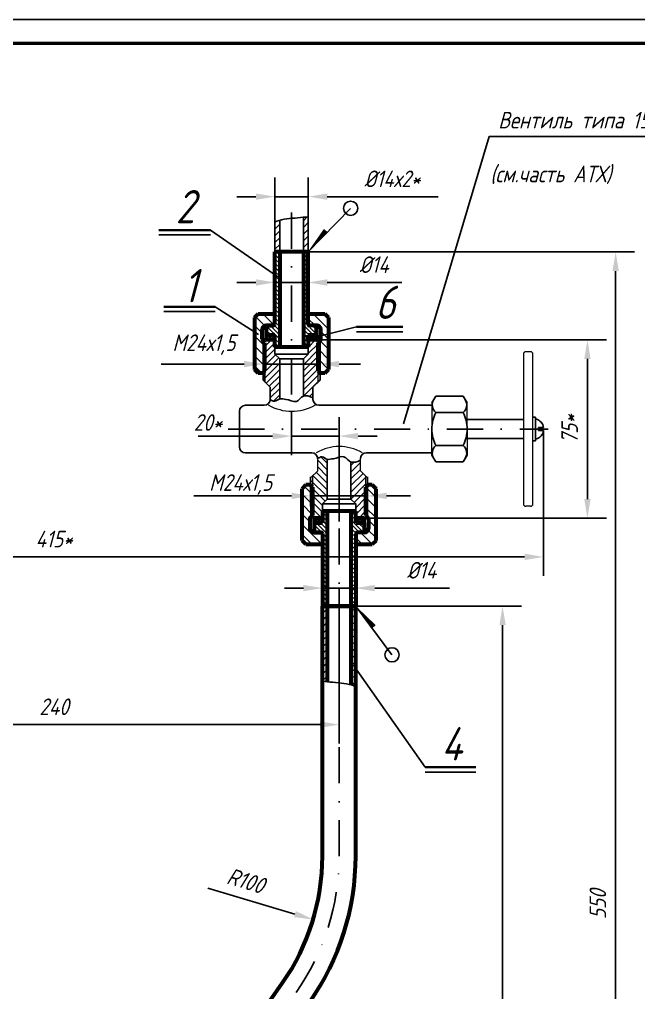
# Model space of a CAD drawing. Header units: inches. Extents: x 7144 to 8712, y 936 to 1903.
# Drawn here: x 7286 to 7416.3, y 1151.4 to 1356.1 of the extents above; entities that cross this region are included whole.
import ezdxf

# ---------------------------------------------------------------- set-up
doc = ezdxf.new("R2010")
doc.units = ezdxf.units.IN
doc.header["$LTSCALE"] = 0.6
doc.header["$MEASUREMENT"] = 0
for name, pattern in [('DASHDOT', [25.4, 12.7, -6.35, 0, -6.35]), ('K5LT_BASIC', [0]), ('K5LT_THIN', [0]), ('K5LT_THIN_INCLUDED_TO_HATCHING', [0])]:
    doc.linetypes.add(name, pattern=pattern)
doc.styles.get("Standard").update_dxf_attribs({"font": 'romand.shx', "width": 0.8, "oblique": 15, "height": 3.5})
doc.dimstyles.get("Standard").update_dxf_attribs({"dimtxt": 3.5, "dimasz": 4, "dimexe": 4, "dimexo": 0, "dimgap": 2, "dimtad": 1, "dimrnd": 0.05, "dimtxsty": 'Standard', "dimcen": 0.09, "dimadec": 0, "dimazin": 2, "dimtfac": 1, "dimtmove": 0, "dimatfit": 3, "dimfxl": 0, "dimtolj": 1, "dimtzin": 0, "dimlwd": 25, "dimlwe": 25, "dimarcsym": 0})
pattern_1 = [(135, (3630.91146, 583.68375), (-0.44194174, -0.44194174), [])]
pattern_2 = [(315, (7723.4458, 27740.5427), (1.06066017, 1.06066017), [])]
pattern_3 = [(315, (7723.4458, 27740.54273), (0.353553391, 0.353553391), []), (45, (7723.4458, 27740.54273), (-0.353553391, 0.353553391), [])]

# ---------------------------------------------------------------- blocks, each defined once
blk = doc.blocks.new('U21')
at = {"color": 7, "linetype": 'K5LT_THIN_INCLUDED_TO_HATCHING', "lineweight": 18}
for p, q in [((52380.63, -1235.09), (52383.63, -1238.09)), ((52380.63, -1259.09), (52383.63, -1256.09))]:
    blk.add_line(p, q, dxfattribs=at)
blk = doc.blocks.new('U24')
at = {"color": 7, "linetype": 'K5LT_THIN_INCLUDED_TO_HATCHING', "lineweight": 18}
for p, q in [((52421.8, -1215.09), (52418.8, -1218.09)), ((52421.8, -1239.09), (52418.8, -1236.09))]:
    blk.add_line(p, q, dxfattribs=at)
blk = doc.blocks.new('*D37')
at = {"color": 0, "lineweight": 25}
for p, q in [((7339.79, 1307.16), (7339.79, 1296.75)), ((7346.79, 1307.16), (7346.79, 1296.75)), ((7335.79, 1300.75), (7331.79, 1300.75)), ((7339.79, 1300.75), (7346.79, 1300.75)), ((7350.79, 1300.75), (7366.53, 1300.75))]:
    blk.add_line(p, q, dxfattribs=at)
at = {"color": 0}
for points in [[(7335.79, 1301.42), (7335.79, 1300.08), (7339.79, 1300.75)], [(7350.79, 1301.42), (7350.79, 1300.08), (7346.79, 1300.75)]]:
    blk.add_solid(points, dxfattribs=at)
at = {"layer": 'DEFPOINTS', "color": 0}
for p in [(7339.79, 1307.16), (7346.79, 1307.16), (7346.79, 1300.75)]:
    blk.add_point(p, dxfattribs=at)
at = {"color": 0, "insert": (7360.66, 1304.5), "char_height": 3.5, "attachment_point": 5}
blk.add_mtext('\\A1;%%C14', dxfattribs=at)
blk = doc.blocks.new('*D38')
at = {"color": 0, "lineweight": 25}
for p, q in [((7339.79, 1313.47), (7339.79, 1322.8)), ((7346.79, 1313.47), (7346.79, 1322.8)), ((7335.79, 1318.8), (7331.79, 1318.8)), ((7339.79, 1318.8), (7346.79, 1318.8)), ((7350.79, 1318.8), (7374.17, 1318.8))]:
    blk.add_line(p, q, dxfattribs=at)
at = {"color": 0}
for points in [[(7335.79, 1319.47), (7335.79, 1318.14), (7339.79, 1318.8)], [(7350.79, 1319.47), (7350.79, 1318.14), (7346.79, 1318.8)]]:
    blk.add_solid(points, dxfattribs=at)
at = {"layer": 'DEFPOINTS', "color": 0}
for p in [(7346.79, 1318.8), (7339.79, 1313.47), (7346.79, 1313.47)]:
    blk.add_point(p, dxfattribs=at)
at = {"color": 0, "insert": (7364.48, 1322.55), "char_height": 3.5, "attachment_point": 5}
blk.add_mtext('\\A1;%%C14х2*', dxfattribs=at)
blk = doc.blocks.new('*D39')
at = {"color": 0, "lineweight": 25}
for p, q in [((7339.79, 1313.47), (7339.79, 1322.8)), ((7346.79, 1313.47), (7346.79, 1322.8)), ((7335.79, 1318.8), (7331.79, 1318.8)), ((7339.79, 1318.8), (7346.79, 1318.8)), ((7350.79, 1318.8), (7374.17, 1318.8))]:
    blk.add_line(p, q, dxfattribs=at)
at = {"color": 0}
for points in [[(7335.79, 1319.47), (7335.79, 1318.14), (7339.79, 1318.8)], [(7350.79, 1319.47), (7350.79, 1318.14), (7346.79, 1318.8)]]:
    blk.add_solid(points, dxfattribs=at)
at = {"layer": 'DEFPOINTS', "color": 0}
for p in [(7346.79, 1318.8), (7339.79, 1313.47), (7346.79, 1313.47)]:
    blk.add_point(p, dxfattribs=at)
at = {"color": 0, "insert": (7364.48, 1322.55), "char_height": 3.5, "attachment_point": 5}
blk.add_mtext('\\A1;%%C14х2*', dxfattribs=at)
blk = doc.blocks.new('*D41')
at = {"color": 0, "lineweight": 25}
for p, q in [((7349.79, 1232.66), (7349.79, 1240.45)), ((7356.79, 1232.66), (7356.79, 1240.45)), ((7345.79, 1236.45), (7341.79, 1236.45)), ((7349.79, 1236.45), (7356.79, 1236.45)), ((7360.79, 1236.45), (7376.53, 1236.45))]:
    blk.add_line(p, q, dxfattribs=at)
at = {"color": 0}
for points in [[(7345.79, 1237.11), (7345.79, 1235.78), (7349.79, 1236.45)], [(7360.79, 1237.11), (7360.79, 1235.78), (7356.79, 1236.45)]]:
    blk.add_solid(points, dxfattribs=at)
at = {"layer": 'DEFPOINTS', "color": 0}
for p in [(7356.79, 1236.45), (7349.79, 1232.66), (7356.79, 1232.66)]:
    blk.add_point(p, dxfattribs=at)
at = {"color": 0, "insert": (7370.66, 1240.2), "char_height": 3.5, "attachment_point": 5}
blk.add_mtext('\\A1;%%C14', dxfattribs=at)
blk = doc.blocks.new('*D45')
at = {"color": 0, "lineweight": 25}
blk.add_line((7325.69, 1173.34), (7344.01, 1167.86), dxfattribs=at)
at = {"color": 0}
blk.add_solid([(7344.2, 1168.5), (7343.82, 1167.22), (7347.84, 1166.72)], dxfattribs=at)
at = {"layer": 'DEFPOINTS', "color": 0}
for p in [(7303.29, 1180.04), (7347.84, 1166.72)]:
    blk.add_point(p, dxfattribs=at)
at = {"color": 0, "insert": (7333.65, 1174.87), "char_height": 3.5, "attachment_point": 5, "rotation": 343.353}
blk.add_mtext('\\A1;R100', dxfattribs=at)
blk = doc.blocks.new('*D51')
at = {"color": 0, "lineweight": 25}
for p, q in [((7233.29, 1236.41), (7233.29, 1203.73)), ((7353.29, 1236.41), (7353.29, 1203.73)), ((7237.29, 1207.73), (7349.29, 1207.73))]:
    blk.add_line(p, q, dxfattribs=at)
at = {"color": 0}
for points in [[(7237.29, 1208.4), (7237.29, 1207.06), (7233.29, 1207.73)], [(7349.29, 1208.4), (7349.29, 1207.06), (7353.29, 1207.73)]]:
    blk.add_solid(points, dxfattribs=at)
at = {"layer": 'DEFPOINTS', "color": 0}
for p in [(7233.29, 1236.41), (7353.29, 1236.41), (7353.29, 1207.73)]:
    blk.add_point(p, dxfattribs=at)
at = {"color": 0, "insert": (7293.29, 1211.48), "char_height": 3.5, "attachment_point": 5}
blk.add_mtext('\\A1;240', dxfattribs=at)
blk = doc.blocks.new('*D54')
at = {"color": 0, "lineweight": 25}
for p, q in [((7356.79, 1232.66), (7391.7, 1232.66)), ((7387.7, 1228.66), (7387.7, 1036.66)), ((7311.49, 1032.66), (7391.7, 1032.66))]:
    blk.add_line(p, q, dxfattribs=at)
at = {"color": 0}
for points in [[(7387.04, 1228.66), (7388.37, 1228.66), (7387.7, 1232.66)], [(7387.04, 1036.66), (7388.37, 1036.66), (7387.7, 1032.66)]]:
    blk.add_solid(points, dxfattribs=at)
at = {"layer": 'DEFPOINTS', "color": 0}
for p in [(7356.79, 1232.66), (7311.49, 1032.66), (7387.7, 1032.66)]:
    blk.add_point(p, dxfattribs=at)
at = {"color": 0, "insert": (7383.95, 1132.66), "char_height": 3.5, "attachment_point": 5, "rotation": 90}
blk.add_mtext('\\A1;400', dxfattribs=at)
blk = doc.blocks.new('*D55')
at = {"color": 0, "lineweight": 25}
for p, q in [((7348.54, 1288.66), (7409.57, 1288.66)), ((7405.57, 1255.16), (7405.57, 1284.66)), ((7358.54, 1251.16), (7409.57, 1251.16))]:
    blk.add_line(p, q, dxfattribs=at)
at = {"color": 0}
for points in [[(7404.9, 1284.66), (7406.24, 1284.66), (7405.57, 1288.66)], [(7404.9, 1255.16), (7406.24, 1255.16), (7405.57, 1251.16)]]:
    blk.add_solid(points, dxfattribs=at)
at = {"layer": 'DEFPOINTS', "color": 0}
for p in [(7348.54, 1288.66), (7405.57, 1288.66), (7358.54, 1251.16)]:
    blk.add_point(p, dxfattribs=at)
at = {"color": 0, "insert": (7401.82, 1269.91), "char_height": 3.5, "attachment_point": 5, "rotation": 90}
blk.add_mtext('\\A1;75*', dxfattribs=at)
blk = doc.blocks.new('*D56')
at = {"color": 0, "lineweight": 25}
for p, q in [((7346.79, 1307.16), (7415.51, 1307.16)), ((7411.51, 1303.16), (7411.51, 1036.66)), ((7311.49, 1032.66), (7415.51, 1032.66))]:
    blk.add_line(p, q, dxfattribs=at)
at = {"color": 0}
for points in [[(7410.84, 1303.16), (7412.18, 1303.16), (7411.51, 1307.16)], [(7410.84, 1036.66), (7412.18, 1036.66), (7411.51, 1032.66)]]:
    blk.add_solid(points, dxfattribs=at)
at = {"layer": 'DEFPOINTS', "color": 0}
for p in [(7346.79, 1307.16), (7311.49, 1032.66), (7411.51, 1032.66)]:
    blk.add_point(p, dxfattribs=at)
at = {"color": 0, "insert": (7407.76, 1169.91), "char_height": 3.5, "attachment_point": 5, "rotation": 90}
blk.add_mtext('\\A1;550', dxfattribs=at)
blk = doc.blocks.new('*D74')
at = {"color": 0, "lineweight": 25}
for p, q in [((7190.24, 1269.61), (7190.24, 1239.01)), ((7396.33, 1269.61), (7396.33, 1239.01)), ((7194.24, 1243.01), (7392.33, 1243.01))]:
    blk.add_line(p, q, dxfattribs=at)
at = {"color": 0}
for points in [[(7194.24, 1243.68), (7194.24, 1242.35), (7190.24, 1243.01)], [(7392.33, 1243.68), (7392.33, 1242.35), (7396.33, 1243.01)]]:
    blk.add_solid(points, dxfattribs=at)
at = {"layer": 'DEFPOINTS', "color": 0}
for p in [(7190.24, 1269.61), (7396.33, 1269.61), (7396.33, 1243.01)]:
    blk.add_point(p, dxfattribs=at)
at = {"color": 0, "insert": (7293.29, 1246.76), "char_height": 3.5, "attachment_point": 5}
blk.add_mtext('\\A1;415*', dxfattribs=at)

msp = doc.modelspace()

# ---------------------------------------------------------------- hatches: boundary and pattern name
h = msp.add_hatch()
h.set_pattern_fill('ANSI31', color=256, scale=8)
h.set_pattern_definition([(45, (352.7057, -55.0042), (-0.70710678, 0.70710678), [])])
edge = h.paths.add_edge_path()
edge.add_spline(control_points=[(7340.78777, 1313.82846), (7340.57532, 1313.77044), (7340.23579, 1313.66221), (7339.91169, 1313.5275), (7339.78777, 1313.47119)], knot_values=[40.31108134, 40.31108134, 40.31108134, 40.31108134, 41.707802446, 42.598230004, 42.598230004, 42.598230004, 42.598230004], degree=3, periodic=0)
edge.add_line((7339.78777, 1313.47119), (7339.78777, 1307.16095))
edge.add_line((7339.78777, 1307.16095), (7340.78777, 1307.16095))
edge.add_line((7340.78777, 1307.16095), (7340.78777, 1313.82846))
edge = h.paths.add_edge_path()
edge.add_spline(control_points=[(7346.78777, 1314.56915), (7346.78777, 1314.56915), (7346.78777, 1314.56915), (7346.78777, 1314.56915), (7346.45474, 1314.53819), (7346.12086, 1314.5039), (7345.78777, 1314.46927)], knot_values=[28.668549416, 28.668549416, 28.668549416, 28.668549416, 28.668549423, 28.668549423, 28.668549423, 30.514562047, 30.514562047, 30.514562047, 30.514562047], degree=3, periodic=0)
edge.add_line((7345.78777, 1314.46927), (7345.78777, 1307.16095))
edge.add_line((7345.78777, 1307.16095), (7346.78777, 1307.16095))
edge.add_line((7346.78777, 1307.16095), (7346.78777, 1314.56915))
h = msp.add_hatch()
h.set_pattern_fill('ANSI31', color=256, scale=5, angle=90)
h.set_pattern_definition(pattern_1)
h.paths.add_polyline_path([(7339.78777, 1307.16095), (7340.78777, 1307.16095), (7340.78777, 1287.16095), (7339.78777, 1287.16095), (7339.78777, 1288.66095), (7339.78777, 1289.66095), (7338.03777, 1289.66095), (7338.03777, 1291.66095), (7339.53777, 1291.66095, 0.414213562), (7339.78777, 1291.91095)])
h.paths.add_polyline_path([(7345.78777, 1307.16095), (7346.78777, 1307.16095), (7346.78777, 1291.91095, 0.414213562), (7347.03777, 1291.66095), (7348.53777, 1291.66095), (7348.53777, 1289.66095), (7346.78777, 1289.66095), (7346.78777, 1288.66095), (7346.78777, 1287.16095), (7345.78777, 1287.16095)])
h = msp.add_hatch()
h.set_pattern_fill('МЕТАЛЛ', scale=0.5, angle=-45, style=0, pattern_type=0)
h.set_pattern_definition(pattern_2)
h.paths.add_polyline_path([(7335.49354, 1282.46095), (7335.49354, 1293.36095), (7336.29354, 1294.16095), (7339.78777, 1294.16095), (7339.78777, 1291.91095), (7339.71454, 1291.73417), (7339.53777, 1291.66095), (7337.91277, 1291.66095), (7337.34708, 1291.42663), (7337.11277, 1290.86095), (7337.11277, 1288.86805), (7337.25921, 1288.5145), (7337.69372, 1288.07999), (7337.69372, 1282.16095), (7337.19372, 1281.66095), (7336.29354, 1281.66095)])
h = msp.add_hatch()
h.set_pattern_fill('МЕТАЛЛ', scale=0.5, angle=-45, style=0, pattern_type=0)
h.set_pattern_definition(pattern_2)
h.paths.add_polyline_path([(7349.46277, 1290.86095), (7349.22845, 1291.42663), (7348.66277, 1291.66095), (7347.03777, 1291.66095), (7346.86099, 1291.73417), (7346.78777, 1291.91095), (7346.78777, 1294.16095), (7350.282, 1294.16095), (7351.082, 1293.36095), (7351.082, 1282.46095), (7350.282, 1281.66095), (7349.38181, 1281.66095), (7348.88181, 1282.16095), (7348.88181, 1288.07999), (7349.31632, 1288.5145), (7349.46277, 1288.86805)])
h = msp.add_hatch()
h.set_pattern_fill('ANSI31', color=256, scale=7.5)
h.set_pattern_definition([(45, (3620.8136, 350.6621), (-0.6629126, 0.6629126), [])])
edge = h.paths.add_edge_path()
edge.add_spline(control_points=[(7340.78777, 1276.25926), (7340.41244, 1276.18576), (7340.0729, 1275.75275), (7339.71213, 1275.76128)], knot_values=[4, 4, 4, 4, 5, 5, 5, 5], degree=3, periodic=0)
edge.add_spline(control_points=[(7339.71213, 1275.76128), (7339.40561, 1275.76853), (7339.09749, 1275.90175), (7338.78777, 1276.16095)], knot_values=[5, 5, 5, 5, 6, 6, 6, 6], degree=3, periodic=0)
edge.add_line((7338.78777, 1276.16095), (7338.78777, 1278.70222))
edge.add_line((7338.78777, 1278.70222), (7337.69277, 1279.79722))
edge.add_line((7337.69277, 1279.79722), (7337.69277, 1282.15999))
edge.add_line((7337.69277, 1282.15999), (7337.69372, 1282.16095))
edge.add_line((7337.69372, 1282.16095), (7337.69372, 1288.07999))
edge.add_line((7337.69372, 1288.07999), (7337.60027, 1288.17345))
edge.add_line((7337.60027, 1288.17345), (7338.08777, 1288.66095))
edge.add_line((7338.08777, 1288.66095), (7339.78777, 1288.66095))
edge.add_line((7339.78777, 1288.66095), (7339.78777, 1285.66095))
edge.add_line((7339.78777, 1285.66095), (7340.78777, 1284.66095))
edge.add_line((7340.78777, 1284.66095), (7340.78777, 1276.25926))
edge = h.paths.add_edge_path()
edge.add_line((7348.88277, 1279.79722), (7347.78777, 1278.70222))
edge.add_line((7347.78777, 1278.70222), (7347.78777, 1276.46233))
edge.add_spline(control_points=[(7347.78777, 1276.46233), (7347.05545, 1276.87121), (7346.38878, 1276.99898), (7345.78777, 1276.84564)], knot_values=[0, 0, 0, 0, 1, 1, 1, 1], degree=3, periodic=0)
edge.add_line((7345.78777, 1276.84564), (7345.78777, 1284.66095))
edge.add_line((7345.78777, 1284.66095), (7346.78777, 1285.66095))
edge.add_line((7346.78777, 1285.66095), (7346.78777, 1288.66095))
edge.add_line((7346.78777, 1288.66095), (7348.48777, 1288.66095))
edge.add_line((7348.48777, 1288.66095), (7348.97527, 1288.17345))
edge.add_line((7348.97527, 1288.17345), (7348.88181, 1288.07999))
edge.add_line((7348.88181, 1288.07999), (7348.88181, 1282.16095))
edge.add_line((7348.88181, 1282.16095), (7348.88277, 1279.79722))
h.paths.add_polyline_path([(7337.69277, 1279.79722), (7337.28777, 1280.20222), (7337.28777, 1281.75499), (7337.69277, 1282.15999)])
h.paths.add_polyline_path([(7349.28777, 1280.20222), (7348.88277, 1279.79722), (7348.88277, 1282.15999), (7349.28777, 1281.75499)])
h = msp.add_hatch()
h.set_pattern_fill('НЕМЕТАЛЛ', scale=0.5, angle=-45, style=0, pattern_type=0)
h.set_pattern_definition(pattern_3)
h.paths.add_polyline_path([(7339.78777, 1289.66095), (7338.03777, 1289.66095), (7338.03777, 1288.66095), (7339.78777, 1288.66095)])
h = msp.add_hatch()
h.set_pattern_fill('НЕМЕТАЛЛ', scale=0.5, angle=-45, style=0, pattern_type=0)
h.set_pattern_definition(pattern_3)
h.paths.add_polyline_path([(7348.53777, 1289.66095), (7346.78777, 1289.66095), (7346.78777, 1288.66095), (7348.53777, 1288.66095)])
h = msp.add_hatch()
h.set_pattern_fill('МЕТАЛЛ', scale=0.5, angle=-135, style=0, pattern_type=0)
h.set_pattern_definition([(225, (7723.4458, 27740.5427), (0.70710678, -0.70710678), [])])
h.paths.add_polyline_path([(7358.88277, 1260.02467), (7358.88277, 1251.55595), (7358.48777, 1251.16095), (7356.78777, 1251.16095), (7356.78777, 1254.16095), (7355.78777, 1255.16095), (7355.78777, 1262.97626), (7356.38562, 1262.91544), (7357.78777, 1263.35956), (7357.78777, 1261.11967)])
h = msp.add_hatch()
h.set_pattern_fill('МЕТАЛЛ', scale=0.5, angle=-45, style=0, pattern_type=0)
h.set_pattern_definition(pattern_2)
h.paths.add_polyline_path([(7345.49354, 1257.36095), (7345.49354, 1246.46095), (7346.29354, 1245.66095), (7349.78777, 1245.66095), (7349.78777, 1247.91095), (7349.71454, 1248.08772), (7349.53777, 1248.16095), (7347.91277, 1248.16095), (7347.34708, 1248.39526), (7347.11277, 1248.96095), (7347.11277, 1250.95384), (7347.25921, 1251.30739), (7347.69372, 1251.7419), (7347.69372, 1257.66095), (7347.19372, 1258.16095), (7346.29354, 1258.16095)])
h = msp.add_hatch()
h.set_pattern_fill('МЕТАЛЛ', scale=0.5, angle=-45, style=0, pattern_type=0)
h.set_pattern_definition(pattern_2)
h.paths.add_polyline_path([(7359.46277, 1248.96095), (7359.22845, 1248.39526), (7358.66277, 1248.16095), (7357.03777, 1248.16095), (7356.86099, 1248.08772), (7356.78777, 1247.91095), (7356.78777, 1245.66095), (7360.282, 1245.66095), (7361.082, 1246.46095), (7361.082, 1257.36095), (7360.282, 1258.16095), (7359.38181, 1258.16095), (7358.88181, 1257.66095), (7358.88181, 1251.7419), (7359.31632, 1251.30739), (7359.46277, 1250.95384)])
h = msp.add_hatch()
h.set_pattern_fill('ANSI31', color=256, scale=5, angle=90)
h.set_pattern_definition(pattern_1)
h.paths.add_polyline_path([(7349.78777, 1247.91095, 0.414213562), (7349.53777, 1248.16095), (7348.03777, 1248.16095), (7348.03777, 1250.16095), (7349.78777, 1250.16095), (7349.78777, 1251.16095), (7349.78777, 1252.66095), (7350.78777, 1252.66095), (7350.78777, 1232.66095), (7349.78777, 1232.66095)])
h.paths.add_polyline_path([(7355.78777, 1252.66095), (7356.78777, 1252.66095), (7356.78777, 1251.16095), (7356.78777, 1250.16095), (7358.53777, 1250.16095), (7358.53777, 1248.16095), (7357.03777, 1248.16095, 0.414213562), (7356.78777, 1247.91095), (7356.78777, 1245.66095), (7356.78777, 1232.66095), (7355.78777, 1232.66095)])
h = msp.add_hatch()
h.set_pattern_fill('НЕМЕТАЛЛ', scale=0.5, angle=-45, style=0, pattern_type=0)
h.set_pattern_definition(pattern_3)
h.paths.add_polyline_path([(7349.78777, 1250.16095), (7348.03777, 1250.16095), (7348.03777, 1251.16095), (7349.78777, 1251.16095)])
h = msp.add_hatch()
h.set_pattern_fill('НЕМЕТАЛЛ', scale=0.5, angle=-45, style=0, pattern_type=0)
h.set_pattern_definition(pattern_3)
h.paths.add_polyline_path([(7358.53777, 1250.16095), (7356.78777, 1250.16095), (7356.78777, 1251.16095), (7358.53777, 1251.16095)])
h = msp.add_hatch()
h.set_pattern_fill('ANSI31', color=256, scale=8)
h.set_pattern_definition([(45, (252.7057, -55.0042), (-0.70710678, 0.70710678), [])])
edge = h.paths.add_edge_path()
edge.add_spline(control_points=[(7349.78777, 1216.8418), (7350.12079, 1216.81084), (7350.45468, 1216.77654), (7350.78777, 1216.74191)], knot_values=[28.668549423, 28.668549423, 28.668549423, 28.668549423, 30.514562055, 30.514562055, 30.514562055, 30.514562055], degree=3, periodic=0)
edge.add_line((7350.78777, 1216.74191), (7350.78777, 1232.66095))
edge.add_line((7350.78777, 1232.66095), (7349.78777, 1232.66095))
edge.add_line((7349.78777, 1232.66095), (7349.78777, 1216.8418))
edge = h.paths.add_edge_path()
edge.add_spline(control_points=[(7355.78777, 1216.1011), (7356.00022, 1216.04308), (7356.33975, 1215.93485), (7356.66384, 1215.80014), (7356.78777, 1215.74383)], knot_values=[40.311081349, 40.311081349, 40.311081349, 40.311081349, 41.707802446, 42.598230004, 42.598230004, 42.598230004, 42.598230004], degree=3, periodic=0)
edge.add_line((7356.78777, 1215.74383), (7356.78777, 1232.66095))
edge.add_line((7356.78777, 1232.66095), (7355.78777, 1232.66095))
edge.add_line((7355.78777, 1232.66095), (7355.78777, 1216.1011))

# ---------------------------------------------------------------- linework, layer by layer
for p, q in [((7144.16506, 1356.08191), (7738.16506, 1356.08191)), ((7384.9198, 1331.46647), (7366.8432, 1271.03623)), ((7384.9198, 1331.46647), (7423.27552, 1331.46647)), ((7345.78777, 1307.16095), (7345.78777, 1314.46927)), ((7346.69428, 1307.15444), (7355.7199, 1316.29243)), ((7346.78777, 1307.16095), (7346.78777, 1314.56915)), ((7339.78777, 1307.16095), (7339.78777, 1313.47119)), ((7340.78777, 1307.16095), (7340.78777, 1313.82846)), ((7340.39952, 1301.93354), (7326.20411, 1311.7467)), ((7336.31174, 1289.80687), (7327.23987, 1295.62754)), ((7347.55283, 1289.00826), (7356.94632, 1291.38724)), ((7356.72949, 1232.74764), (7364.38288, 1222.43306)), ((7356.26856, 1220.29957), (7371.40893, 1198.7438)), ((7371.40893, 1197.7438), (7382.10263, 1197.7438))]:
    msp.add_line(p, q)
at = {"lineweight": 50}
msp.add_line((7164.16506, 1351.08191), (7733.16506, 1351.08191), dxfattribs=at)
at = {"linetype": 'DASHDOT', "lineweight": 25}
msp.add_line((7343.28777, 1315.45994), (7343.28777, 1266.52119), dxfattribs=at)
at = {"lineweight": 35}
for p, q in [((7326.20411, 1311.7467), (7315.36309, 1311.7467)), ((7327.23987, 1295.62754), (7316.38542, 1295.62754)), ((7356.94632, 1291.38724), (7366.72019, 1291.38724)), ((7371.40893, 1198.7438), (7382.10263, 1198.7438))]:
    msp.add_line(p, q, dxfattribs=at)
at = {"lineweight": 25}
for p, q in [((7326.20411, 1310.7467), (7315.36309, 1310.7467)), ((7327.23987, 1294.62754), (7316.38542, 1294.62754)), ((7356.94632, 1290.38724), (7366.72019, 1290.38724)), ((7337.28777, 1281.75499), (7337.28777, 1287.57828)), ((7349.28777, 1281.75499), (7349.28777, 1287.57828)), ((7349.28777, 1281.75499), (7349.28777, 1285.42554)), ((7333.28777, 1283.57828), (7315.8112, 1283.57828)), ((7337.28777, 1283.57828), (7349.28777, 1283.57828)), ((7353.28777, 1283.57828), (7357.7873, 1283.57828)), ((7343.28777, 1273.58012), (7343.28777, 1264.42329)), ((7353.28777, 1263.99745), (7353.28777, 1272.42329)), ((7353.28777, 1263.43245), (7353.28777, 1270.52119)), ((7339.28777, 1268.42329), (7323.63926, 1268.42329)), ((7353.28777, 1268.42329), (7343.28777, 1268.42329)), ((7357.28777, 1268.42329), (7361.28777, 1268.42329)), ((7347.28777, 1254.4499), (7347.28777, 1259.84257)), ((7359.28777, 1254.4499), (7359.28777, 1259.84257)), ((7347.28777, 1258.0669), (7347.28777, 1254.8679)), ((7359.28777, 1258.0669), (7359.28777, 1254.8679)), ((7343.28777, 1255.84257), (7322.70438, 1255.84257)), ((7347.28777, 1255.84257), (7359.28777, 1255.84257)), ((7363.28777, 1255.84257), (7368.29694, 1255.84257))]:
    msp.add_line(p, q, dxfattribs=at)
at = {"color": 7, "linetype": 'Continuous', "lineweight": 60}
for p, q in [((7339.78777, 1291.91095), (7339.78777, 1307.16095)), ((7346.78777, 1307.16095), (7339.78777, 1307.16095)), ((7346.78777, 1291.91095), (7346.78777, 1307.16095)), ((7335.49354, 1293.36095), (7336.29354, 1294.16095)), ((7336.29354, 1294.16095), (7339.78777, 1294.16095)), ((7339.78777, 1291.91095), (7339.78777, 1294.16095)), ((7346.78777, 1294.16095), (7350.282, 1294.16095)), ((7346.78777, 1291.91095), (7346.78777, 1294.16095)), ((7351.082, 1293.36095), (7350.282, 1294.16095)), ((7335.49354, 1293.36095), (7335.49354, 1282.46095)), ((7351.082, 1293.36095), (7351.082, 1282.46095)), ((7337.11277, 1288.86805), (7337.11277, 1290.86095)), ((7339.53777, 1291.66095), (7337.91277, 1291.66095)), ((7338.03777, 1289.66095), (7338.03777, 1291.66095)), ((7338.03777, 1291.66095), (7339.53777, 1291.66095)), ((7348.53777, 1291.66095), (7347.03777, 1291.66095)), ((7348.66277, 1291.66095), (7347.03777, 1291.66095)), ((7349.46277, 1288.86805), (7349.46277, 1290.86095)), ((7337.69372, 1288.07999), (7337.25921, 1288.5145)), ((7337.69372, 1282.16095), (7337.69372, 1288.07999)), ((7338.03777, 1288.66095), (7338.03777, 1289.66095)), ((7338.03777, 1289.66095), (7339.78777, 1289.66095)), ((7339.78777, 1288.66095), (7338.03777, 1288.66095)), ((7339.78777, 1288.66095), (7339.78777, 1289.66095)), ((7339.78777, 1287.16095), (7339.78777, 1289.66095)), ((7339.78777, 1288.66095), (7339.78777, 1289.66095)), ((7346.78777, 1288.66095), (7346.78777, 1289.66095)), ((7346.78777, 1289.66095), (7346.78777, 1287.16095)), ((7346.78777, 1288.66095), (7346.78777, 1289.66095)), ((7346.78777, 1289.66095), (7348.53777, 1289.66095)), ((7348.53777, 1288.66095), (7346.78777, 1288.66095)), ((7348.88181, 1288.07999), (7349.31632, 1288.5145)), ((7348.88181, 1282.16095), (7348.88181, 1288.07999)), ((7346.78777, 1287.16095), (7339.78777, 1287.16095)), ((7336.29354, 1281.66095), (7335.49354, 1282.46095)), ((7337.28777, 1281.66095), (7336.29354, 1281.66095)), ((7337.19372, 1281.66095), (7337.69372, 1282.16095)), ((7349.38181, 1281.66095), (7348.88181, 1282.16095)), ((7350.282, 1281.66095), (7349.28777, 1281.66095)), ((7350.282, 1281.66095), (7351.082, 1282.46095)), ((7346.29354, 1258.16095), (7345.49354, 1257.36095)), ((7345.49354, 1246.46095), (7345.49354, 1257.36095)), ((7347.28777, 1258.16095), (7346.29354, 1258.16095)), ((7347.19372, 1258.16095), (7347.69372, 1257.66095)), ((7347.69372, 1257.66095), (7347.69372, 1251.7419)), ((7359.38181, 1258.16095), (7358.88181, 1257.66095)), ((7358.88181, 1257.66095), (7358.88181, 1251.7419)), ((7360.282, 1258.16095), (7359.28777, 1258.16095)), ((7360.282, 1258.16095), (7361.082, 1257.36095)), ((7361.082, 1246.46095), (7361.082, 1257.36095)), ((7347.11277, 1250.95384), (7347.11277, 1248.96095)), ((7347.69372, 1251.7419), (7347.25921, 1251.30739)), ((7349.78777, 1251.16095), (7348.03777, 1251.16095)), ((7348.03777, 1251.16095), (7348.03777, 1250.16095)), ((7349.78777, 1251.16095), (7348.03777, 1251.16095)), ((7348.08777, 1251.16095), (7349.78777, 1251.16095)), ((7356.78777, 1252.66095), (7349.78777, 1252.66095)), ((7349.78777, 1252.66095), (7349.78777, 1250.16095)), ((7349.78777, 1251.16095), (7349.78777, 1250.16095)), ((7349.78777, 1251.16095), (7349.78777, 1250.16095)), ((7350.78777, 1252.66095), (7350.78777, 1232.66095)), ((7355.78777, 1252.66095), (7355.78777, 1232.66095)), ((7356.78777, 1250.16095), (7356.78777, 1252.66095)), ((7356.78777, 1251.16095), (7356.78777, 1250.16095)), ((7358.53777, 1251.16095), (7356.78777, 1251.16095)), ((7356.78777, 1251.16095), (7356.78777, 1250.16095)), ((7358.53777, 1250.16095), (7358.53777, 1251.16095)), ((7358.88181, 1251.7419), (7359.31632, 1251.30739)), ((7359.46277, 1250.95384), (7359.46277, 1248.96095)), ((7348.03777, 1250.16095), (7348.03777, 1248.16095)), ((7348.03777, 1250.16095), (7349.78777, 1250.16095)), ((7348.03777, 1250.16095), (7349.78777, 1250.16095)), ((7349.78777, 1250.16095), (7348.53777, 1250.16095)), ((7358.03777, 1250.16095), (7356.78777, 1250.16095)), ((7356.78777, 1250.16095), (7358.53777, 1250.16095)), ((7356.78777, 1250.16095), (7358.53777, 1250.16095)), ((7358.53777, 1250.16095), (7358.53777, 1248.16095)), ((7349.53777, 1248.16095), (7347.91277, 1248.16095)), ((7348.03777, 1248.16095), (7349.53777, 1248.16095)), ((7349.78777, 1247.91095), (7349.78777, 1232.66095)), ((7349.78777, 1247.91095), (7349.78777, 1245.66095)), ((7356.78777, 1247.91095), (7356.78777, 1232.66095)), ((7356.78777, 1247.91095), (7356.78777, 1245.66095)), ((7358.66277, 1248.16095), (7357.03777, 1248.16095)), ((7345.49354, 1246.46095), (7346.29354, 1245.66095)), ((7346.29354, 1245.66095), (7349.78777, 1245.66095)), ((7356.78777, 1245.66095), (7360.282, 1245.66095)), ((7361.082, 1246.46095), (7360.282, 1245.66095)), ((7356.78777, 1232.66095), (7349.78777, 1232.66095)), ((7356.78777, 1232.66095), (7349.78777, 1232.66095)), ((7349.78777, 1232.66095), (7356.78777, 1232.66095)), ((7316.43832, 1117.74733), (7341.37834, 1153.36537))]:
    msp.add_line(p, q, dxfattribs=at)
at = {"linetype": 'Continuous', "lineweight": 50}
msp.add_line((7339.78777, 1307.16095), (7346.78777, 1307.16095), dxfattribs=at)
at = {"lineweight": 60}
for p, q in [((7340.78777, 1307.16095), (7340.78777, 1287.16095)), ((7345.78777, 1307.16095), (7345.78777, 1287.16095)), ((7350.78777, 1232.66095), (7350.78777, 1216.74191)), ((7355.78777, 1232.66095), (7355.78777, 1216.1011))]:
    msp.add_line(p, q, dxfattribs=at)
at = {"color": 7, "linetype": 'K5LT_BASIC', "lineweight": 60}
for q in [(7348.53777, 1291.66095), (7348.53777, 1288.66095)]:
    msp.add_line((7348.53777, 1289.66095), q, dxfattribs=at)
at = {"color": 7, "linetype": 'Continuous', "lineweight": 25}
for p, q in [((7337.28777, 1281.75499), (7337.28777, 1288.48595)), ((7337.28777, 1280.20222), (7337.28777, 1287.86095)), ((7339.78777, 1288.66095), (7339.78777, 1285.66095)), ((7346.78777, 1285.66095), (7346.78777, 1288.66095)), ((7349.28777, 1281.75499), (7349.28777, 1288.48595)), ((7349.28777, 1280.20222), (7349.28777, 1287.86095)), ((7339.78777, 1285.66095), (7346.78777, 1285.66095)), ((7339.78777, 1285.66095), (7340.78777, 1284.66095)), ((7340.78777, 1284.66095), (7340.78777, 1276.25926)), ((7345.78777, 1284.66095), (7340.78777, 1284.66095)), ((7345.78777, 1284.66095), (7345.78777, 1276.84564)), ((7337.69277, 1279.79722), (7337.69277, 1282.15999)), ((7338.78777, 1278.70222), (7338.78777, 1276.16095)), ((7347.78777, 1278.70222), (7347.78777, 1276.16095)), ((7373.65677, 1276.83915), (7372.83219, 1275.41095)), ((7379.40762, 1276.83915), (7373.65677, 1276.83915)), ((7380.23219, 1275.41095), (7379.40762, 1276.83915)), ((7379.40762, 1273.37505), (7373.65677, 1273.37505)), ((7392.10398, 1271.91095), (7380.23219, 1271.91095)), ((7392.10398, 1267.91095), (7380.23219, 1267.91095)), ((7379.40762, 1266.44685), (7373.65677, 1266.44685)), ((7350.78777, 1255.16095), (7350.78777, 1263.56264)), ((7373.65677, 1262.98274), (7372.83219, 1264.41095)), ((7380.23219, 1264.41095), (7379.40762, 1262.98274)), ((7355.78777, 1255.16095), (7355.78777, 1262.97626)), ((7379.40762, 1262.98274), (7373.65677, 1262.98274)), ((7349.78777, 1254.16095), (7350.78777, 1255.16095)), ((7355.78777, 1255.16095), (7350.78777, 1255.16095)), ((7356.78777, 1254.16095), (7355.78777, 1255.16095)), ((7349.78777, 1251.16095), (7349.78777, 1254.16095)), ((7349.78777, 1254.16095), (7356.78777, 1254.16095)), ((7356.78777, 1254.16095), (7356.78777, 1251.16095))]:
    msp.add_line(p, q, dxfattribs=at)
at = {"color": 7, "linetype": 'K5LT_THIN_INCLUDED_TO_HATCHING', "lineweight": 18}
for p, q in [((7338.08777, 1288.66095), (7337.60027, 1288.17345)), ((7338.08777, 1288.66095), (7339.78777, 1288.66095)), ((7348.48777, 1288.66095), (7346.78777, 1288.66095)), ((7348.48777, 1288.66095), (7348.97527, 1288.17345)), ((7393.60398, 1286.16095), (7392.60398, 1286.16095)), ((7346.78777, 1285.66095), (7345.78777, 1284.66095)), ((7392.10398, 1285.66095), (7392.10398, 1254.16095)), ((7394.10398, 1254.16095), (7394.10398, 1285.66095)), ((7372.83219, 1275.41095), (7372.83219, 1269.91095)), ((7380.23219, 1269.91095), (7380.23219, 1275.41095)), ((7348.78777, 1261.11967), (7348.78777, 1263.66095)), ((7357.78777, 1261.11967), (7357.78777, 1263.66095)), ((7347.28777, 1259.61967), (7347.28777, 1251.96095)), ((7359.28777, 1259.61967), (7359.28777, 1251.96095)), ((7393.60398, 1253.66095), (7392.60398, 1253.66095)), ((7348.08777, 1251.16095), (7347.60027, 1251.64845)), ((7358.48777, 1251.16095), (7356.78777, 1251.16095)), ((7358.48777, 1251.16095), (7358.97527, 1251.64845)), ((7349.78777, 1232.66095), (7349.78777, 1227.42476)), ((7356.78777, 1232.66095), (7356.78777, 1226.3268))]:
    msp.add_line(p, q, dxfattribs=at)
at = {"color": 5, "linetype": 'K5LT_BASIC', "lineweight": 60}
for p, q in [((7338.03777, 1289.66095), (7339.78777, 1289.66095)), ((7339.78777, 1289.66095), (7338.53777, 1289.66095)), ((7348.03777, 1289.66095), (7346.78777, 1289.66095)), ((7346.78777, 1289.66095), (7348.53777, 1289.66095)), ((7358.53777, 1248.16095), (7357.03777, 1248.16095))]:
    msp.add_line(p, q, dxfattribs=at)
at = {"color": 7, "linetype": 'K5LT_THIN', "lineweight": 18}
for p, q in [((7339.78777, 1288.66095), (7338.03777, 1288.66095)), ((7346.78777, 1288.66095), (7348.53777, 1288.66095)), ((7348.88277, 1279.79722), (7348.88277, 1282.15999)), ((7347.69277, 1260.02467), (7347.69277, 1257.6619)), ((7358.88277, 1260.02467), (7358.88277, 1257.6619)), ((7347.28777, 1258.0669), (7347.28777, 1251.33595)), ((7359.28777, 1258.0669), (7359.28777, 1251.33595)), ((7356.78777, 1251.16095), (7358.53777, 1251.16095))]:
    msp.add_line(p, q, dxfattribs=at)
at = {"color": 7}
for p, q in [((7341.28777, 1287.30264), (7341.14608, 1287.16095)), ((7349.28777, 1287.54062), (7349.28777, 1283.03159)), ((7337.28777, 1282.71557), (7337.28777, 1285.03159)), ((7350.78777, 1261.345), (7348.78777, 1263.345)), ((7350.78777, 1262.75922), (7349.55452, 1263.99247)), ((7350.78777, 1259.93079), (7348.78777, 1261.93079)), ((7350.78777, 1255.68815), (7347.28777, 1259.18815)), ((7350.78777, 1257.10236), (7347.77911, 1260.11102)), ((7350.78777, 1258.51658), (7348.48622, 1260.81812)), ((7359.28777, 1259.61967), (7359.28777, 1254.79031)), ((7350.34426, 1254.71744), (7347.69372, 1257.36798)), ((7347.28777, 1253.69138), (7347.28777, 1256.79031)), ((7349.78777, 1253.85972), (7347.69277, 1255.95472)), ((7349.78777, 1252.44551), (7347.69277, 1254.54051)), ((7349.65811, 1251.16095), (7347.69277, 1253.12629)), ((7348.2439, 1251.16095), (7347.67833, 1251.72651))]:
    msp.add_line(p, q, dxfattribs=at)
at = {"linetype": 'Continuous', "lineweight": 25}
msp.add_line((7337.28777, 1281.75499), (7337.28777, 1285.42554), dxfattribs=at)
at = {"color": 7, "linetype": 'K5LT_THIN_INCLUDED_TO_HATCHING', "lineweight": 25}
for p, q in [((7332.33342, 1273.66095), (7332.33342, 1266.16095)), ((7333.58342, 1274.91095), (7337.53777, 1274.91095)), ((7372.83219, 1274.91095), (7349.03777, 1274.91095)), ((7394.60398, 1272.41095), (7394.10398, 1272.41095)), ((7394.60398, 1269.91095), (7394.60398, 1272.41095)), ((7394.72353, 1272.03595), (7394.60398, 1272.03595)), ((7394.60398, 1269.91095), (7394.60398, 1267.41095)), ((7396.33343, 1270.21095), (7395.30398, 1270.21095)), ((7395.30398, 1269.6109), (7395.30398, 1270.21095)), ((7396.33343, 1269.6109), (7395.30398, 1269.6109)), ((7394.60398, 1267.41095), (7394.10398, 1267.41095)), ((7394.72353, 1267.78595), (7394.60398, 1267.78595)), ((7347.53777, 1264.91095), (7333.58342, 1264.91095)), ((7359.03777, 1264.91095), (7372.83219, 1264.91095))]:
    msp.add_line(p, q, dxfattribs=at)
at = {"color": 7, "linetype": 'DASHDOT'}
msp.add_line((7353.28777, 1180.03667), (7353.28777, 1272.39223), dxfattribs=at)
at = {"color": 7, "linetype": 'DASHDOT', "lineweight": 25}
for p, q in [((7329.96952, 1269.91095), (7397.33343, 1269.91095)), ((7353.28777, 1250.48694), (7353.28777, 1264.91095))]:
    msp.add_line(p, q, dxfattribs=at)
at = {"color": 7, "linetype": 'Continuous', "lineweight": 18}
for p, q in [((7372.83219, 1264.41095), (7372.83219, 1269.91095)), ((7380.23219, 1269.91095), (7380.23219, 1264.41095))]:
    msp.add_line(p, q, dxfattribs=at)
at = {"linetype": 'Continuous', "lineweight": 60}
for p, q in [((7349.78777, 1180.03667), (7349.78777, 1232.66095)), ((7356.78777, 1180.03667), (7356.78777, 1232.66095))]:
    msp.add_line(p, q, dxfattribs=at)
for points in [[(7346.69428, 1307.15444, 0, 1, 0), (7350.4774, 1311.68191, 1, 1, 0)], [(7356.72949, 1232.74764, 0, 1, 0), (7360.62652, 1228.31783, 1, 1, 0)]]:
    msp.add_lwpolyline(points, format="xyseb")
for centre in [(7355.72813, 1316.36323), (7364.45159, 1222.41412)]:
    msp.add_circle(centre, 1.5)
at = {"color": 5, "linetype": 'K5LT_BASIC', "lineweight": 60}
msp.add_arc((7339.53777, 1291.91095), 0.25, 270, 0, dxfattribs=at)
at = {"color": 7, "linetype": 'Continuous', "lineweight": 60}
for centre, radius, start, end in [((7339.53777, 1291.91095), 0.25, 270, 0), ((7347.03777, 1291.91095), 0.25, 180, 270), ((7347.03777, 1291.91095), 0.25, 180, 270), ((7337.91277, 1290.86095), 0.8, 90, 180), ((7348.66277, 1290.86095), 0.8, 0, 90), ((7337.61277, 1288.86805), 0.5, 180, 225), ((7348.96277, 1288.86805), 0.5, 315, 0), ((7347.61277, 1250.95384), 0.5, 135, 180), ((7358.96277, 1250.95384), 0.5, 0, 45), ((7347.91277, 1248.96095), 0.8, 180, 270), ((7358.66277, 1248.96095), 0.8, 270, 0), ((7349.53777, 1247.91095), 0.25, 0, 90), ((7349.53777, 1247.91095), 0.25, 0, 90), ((7357.03777, 1247.91095), 0.25, 90, 180), ((7357.03777, 1247.91095), 0.25, 90, 180), ((7303.28777, 1180.03667), 46.5, 325, 0), ((7303.28777, 1180.03667), 53.5, 325, 0)]:
    msp.add_arc(centre, radius, start, end, dxfattribs=at)
at = {"color": 7, "linetype": 'K5LT_THIN_INCLUDED_TO_HATCHING', "lineweight": 18}
for centre, start, end in [((7392.60398, 1285.66095), 90, 180), ((7393.60398, 1285.66095), 0, 90), ((7392.60398, 1254.16095), 180, 270), ((7393.60398, 1254.16095), 270, 0)]:
    msp.add_arc(centre, 0.5, start, end, dxfattribs=at)
at = {"color": 7, "linetype": 'Continuous', "lineweight": 25}
for centre, radius, start, end in [((7337.53777, 1276.16095), 1.25, 270, 0), ((7349.03777, 1276.16095), 1.25, 180, 270), ((7374.98783, 1274.98051), 2.08548, 146.71445, 230.3383922), ((7378.07655, 1274.98051), 2.08548, 309.6616107, 33.2855496), ((7380.52097, 1269.91095), 7.68878, 153.2216613, 180), ((7372.54342, 1269.91095), 7.68878, 0, 26.7783385), ((7380.52097, 1269.91095), 7.68878, 180, 206.7783387), ((7372.54342, 1269.91095), 7.68878, 333.2216615, 0), ((7374.98783, 1264.84138), 2.08548, 129.6616078, 213.28555), ((7378.07655, 1264.84138), 2.08548, 326.7144504, 50.3383893)]:
    msp.add_arc(centre, radius, start, end, dxfattribs=at)
at = {"color": 7, "linetype": 'K5LT_THIN_INCLUDED_TO_HATCHING', "lineweight": 25}
for centre, radius, start, end in [((7333.58342, 1273.66095), 1.25, 90, 180), ((7394.15398, 1269.91095), 2.2, 7.8375015, 74.9960022), ((7394.15398, 1269.91095), 2.2, 285.0039997, 352.1612015), ((7333.58342, 1266.16095), 1.25, 180, 270), ((7347.53777, 1263.66095), 1.25, 0, 90), ((7359.03777, 1263.66095), 1.25, 90, 180)]:
    msp.add_arc(centre, radius, start, end, dxfattribs=at)
at = {"color": 7, "linetype": 'DASHDOT'}
msp.add_arc((7303.28777, 1180.03667), 50, 325, 0, dxfattribs=at)
for points, knots in [([(7346.78777, 1314.56915), (7346.78777, 1314.56915), (7346.78777, 1314.56915), (7346.78777, 1314.56915), (7346.06684, 1314.50213), (7343.70141, 1314.23249), (7341.3193, 1314.11257), (7339.91169, 1313.5275), (7339.78777, 1313.47119)], [28.668549416, 28.668549416, 28.668549416, 28.668549416, 28.668549423, 28.668549423, 28.668549423, 32.664740657, 41.707802446, 42.598230004, 42.598230004, 42.598230004, 42.598230004]), ([(7349.78777, 1216.8418), (7350.50869, 1216.77477), (7352.87412, 1216.50513), (7355.25624, 1216.38522), (7356.66384, 1215.80014), (7356.78777, 1215.74383)], [28.668549423, 28.668549423, 28.668549423, 28.668549423, 32.664740657, 41.707802446, 42.598230004, 42.598230004, 42.598230004, 42.598230004])]:
    msp.add_open_spline(points, degree=3, knots=knots)
at = {"color": 7, "linetype": 'Continuous', "lineweight": 25}
for points in [[(7347.78777, 1276.46233), (7347.05545, 1276.87121), (7346.38878, 1276.99898), (7345.78777, 1276.84564), (7345.23936, 1276.70572), (7344.85179, 1275.87381), (7344.30653, 1275.72372), (7343.64737, 1275.54229), (7342.84536, 1276.07187), (7342.10322, 1276.16095), (7341.66739, 1276.21326), (7341.20546, 1276.34105), (7340.78777, 1276.25926), (7340.41244, 1276.18576), (7340.0729, 1275.75275), (7339.71213, 1275.76128), (7339.40561, 1275.76853), (7339.09749, 1275.90175), (7338.78777, 1276.16095)], [(7357.78777, 1263.35956), (7357.05545, 1262.95069), (7356.38878, 1262.82292), (7355.78777, 1262.97626), (7355.23936, 1263.11618), (7354.85179, 1263.94809), (7354.30653, 1264.09817), (7353.64737, 1264.27961), (7352.84536, 1263.75002), (7352.10322, 1263.66095), (7351.66739, 1263.60864), (7351.20546, 1263.48085), (7350.78777, 1263.56264), (7350.41244, 1263.63613), (7350.0729, 1264.06914), (7349.71213, 1264.06062), (7349.40561, 1264.05337), (7349.09749, 1263.92015), (7348.78777, 1263.66095)]]:
    msp.add_open_spline(points, degree=3, knots=[0, 0, 0, 0, 1, 1, 1, 2, 2, 2, 3, 3, 3, 4, 4, 4, 5, 5, 5, 6, 6, 6, 6], dxfattribs=at)
at = {"color": 7, "linetype": 'K5LT_THIN_INCLUDED_TO_HATCHING', "lineweight": 18}
for points in [[(7348.245, 1274.91095), (7346.59113, 1274.01311), (7344.93872, 1273.5695), (7343.28777, 1273.58012), (7341.67542, 1273.5905), (7340.06447, 1274.0341), (7338.45491, 1274.91095)], [(7358.245, 1264.91095), (7356.59113, 1265.80878), (7354.93872, 1266.25239), (7353.28777, 1266.24177), (7351.67542, 1266.2314), (7350.06447, 1265.78779), (7348.45491, 1264.91095)]]:
    msp.add_open_spline(points, degree=3, knots=[0, 0, 0, 0, 1, 1, 1, 2, 2, 2, 2], dxfattribs=at)
for points in [[(7333.28777, 1284.24494), (7333.28777, 1282.91161), (7337.28777, 1283.57828)], [(7353.28777, 1284.24494), (7353.28777, 1282.91161), (7349.28777, 1283.57828)], [(7339.28777, 1269.08995), (7339.28777, 1267.75662), (7343.28777, 1268.42329)], [(7357.28777, 1269.08995), (7357.28777, 1267.75662), (7353.28777, 1268.42329)], [(7343.28777, 1256.50924), (7343.28777, 1255.1759), (7347.28777, 1255.84257)], [(7363.28777, 1256.50924), (7363.28777, 1255.1759), (7359.28777, 1255.84257)]]:
    msp.add_solid(points)

# ---------------------------------------------------------------- block references
at = {"linetype": 'Continuous', "lineweight": 25, "xscale": 0.5, "yscale": 0.5, "zscale": 0.5, "rotation": 270}
msp.add_blockref('U21', (7966.83511, 27470.51748), dxfattribs=at)
at = {"lineweight": 25, "xscale": 0.5, "yscale": 0.5, "zscale": 0.5, "rotation": 270}
msp.add_blockref('U24', (7966.83511, 27470.51748), dxfattribs=at)

# ---------------------------------------------------------------- texts
at = {"char_height": 3.5, "attachment_point": 1}
for s, width, insert in [('Вентиль типа 15c11п  ', 39.176163, (7386.79764, 1336.6444)), ('(см.часть АТХ)', 54.3887981, (7385.10904, 1325.31551))]:
    msp.add_mtext_dynamic_manual_height_columns(s, width=width, gutter_width=17.5, heights=[0], dxfattribs=dict(at, insert=insert))
at = {"lineweight": 35, "char_height": 7, "width": 10.6963076, "attachment_point": 1}
for s, insert in [('2', (7318.89817, 1320.19655)), ('1', (7320.45921, 1303.57448)), ('6', (7360.90626, 1300.08056)), ('4', (7374.785, 1207.19224))]:
    msp.add_mtext(s, dxfattribs=dict(at, insert=insert))
at = {"char_height": 3.5, "attachment_point": 5}
for s, insert in [('\\A1;М24х1,5', (7324.84059, 1287.66161)), ('\\A1;20*', (7325.68069, 1271.28718)), ('\\A1;М24х1,5', (7332.57117, 1258.24882))]:
    msp.add_mtext(s, dxfattribs=dict(at, insert=insert))

# ---------------------------------------------------------------- dimensions: what is measured, and where the dimension line sits
for base, p1, p2, text, picture, middle in [((7346.78674, 1318.8026), (7339.78777, 1313.47119), (7346.78674, 1313.47119), '%%C14х2*', '*D38', (7364.47766, 1322.5526)), ((7346.78674, 1318.8026), (7339.78777, 1313.47119), (7346.78674, 1313.47119), '%%C14х2*', '*D39', (7364.47766, 1322.5526)), ((7346.78777, 1300.74987), (7339.78777, 1307.16095), (7346.78777, 1307.16095), '%%C14', '*D37', (7360.65668, 1304.49987)), ((7396.33342, 1243.01333), (7190.24211, 1269.6109), (7396.33342, 1269.6109), '415*', '*D74', (7293.28777, 1246.76333)), ((7356.78777, 1236.44679), (7349.78777, 1232.66095), (7356.78777, 1232.66095), '%%C14', '*D41', (7370.65668, 1240.19679)), ((7353.28777, 1207.7315), (7233.28777, 1236.40842), (7353.28777, 1236.40842), '240', '*D51', (7293.28777, 1211.4815))]:
    dim = msp.add_linear_dim(base=base, p1=p1, p2=p2, text=text, dimstyle='Standard', override={"dimdec": 4, "dimrnd": 0.0001, "dimtdec": 4})
    dim.commit()
    dim.dimension.update_dxf_attribs({"geometry": picture, "text_midpoint": middle})
for base, p1, p2, text, picture, middle in [((7411.51085, 1032.66095), (7346.78777, 1307.16095), (7311.48777, 1032.66095), '550', '*D56', (7407.76085, 1169.91095)), ((7405.57033, 1288.66095), (7358.53777, 1251.16095), (7348.53777, 1288.66095), '75*', '*D55', (7401.82033, 1269.91095)), ((7387.70361, 1032.66095), (7356.78777, 1232.66095), (7311.48777, 1032.66095), '400', '*D54', (7383.95361, 1132.66095))]:
    dim = msp.add_linear_dim(base=base, p1=p1, p2=p2, angle=90, text=text, dimstyle='Standard', override={"dimdec": 4, "dimrnd": 0.0001, "dimtdec": 4})
    dim.commit()
    dim.dimension.update_dxf_attribs({"geometry": picture, "text_midpoint": middle})
dim = msp.add_radius_dim(center=(7303.28777, 1180.03667), mpoint=(7347.83885, 1166.71559), text='R100', dimstyle='Standard', override={"dimdec": 4, "dimrnd": 0.0001, "dimtdec": 4})
dim.commit()
dim.dimension.update_dxf_attribs({"geometry": '*D45', "text_midpoint": (7332.57117, 1171.28074), "dimtype": 164})

doc.saveas('drawing.dxf')
